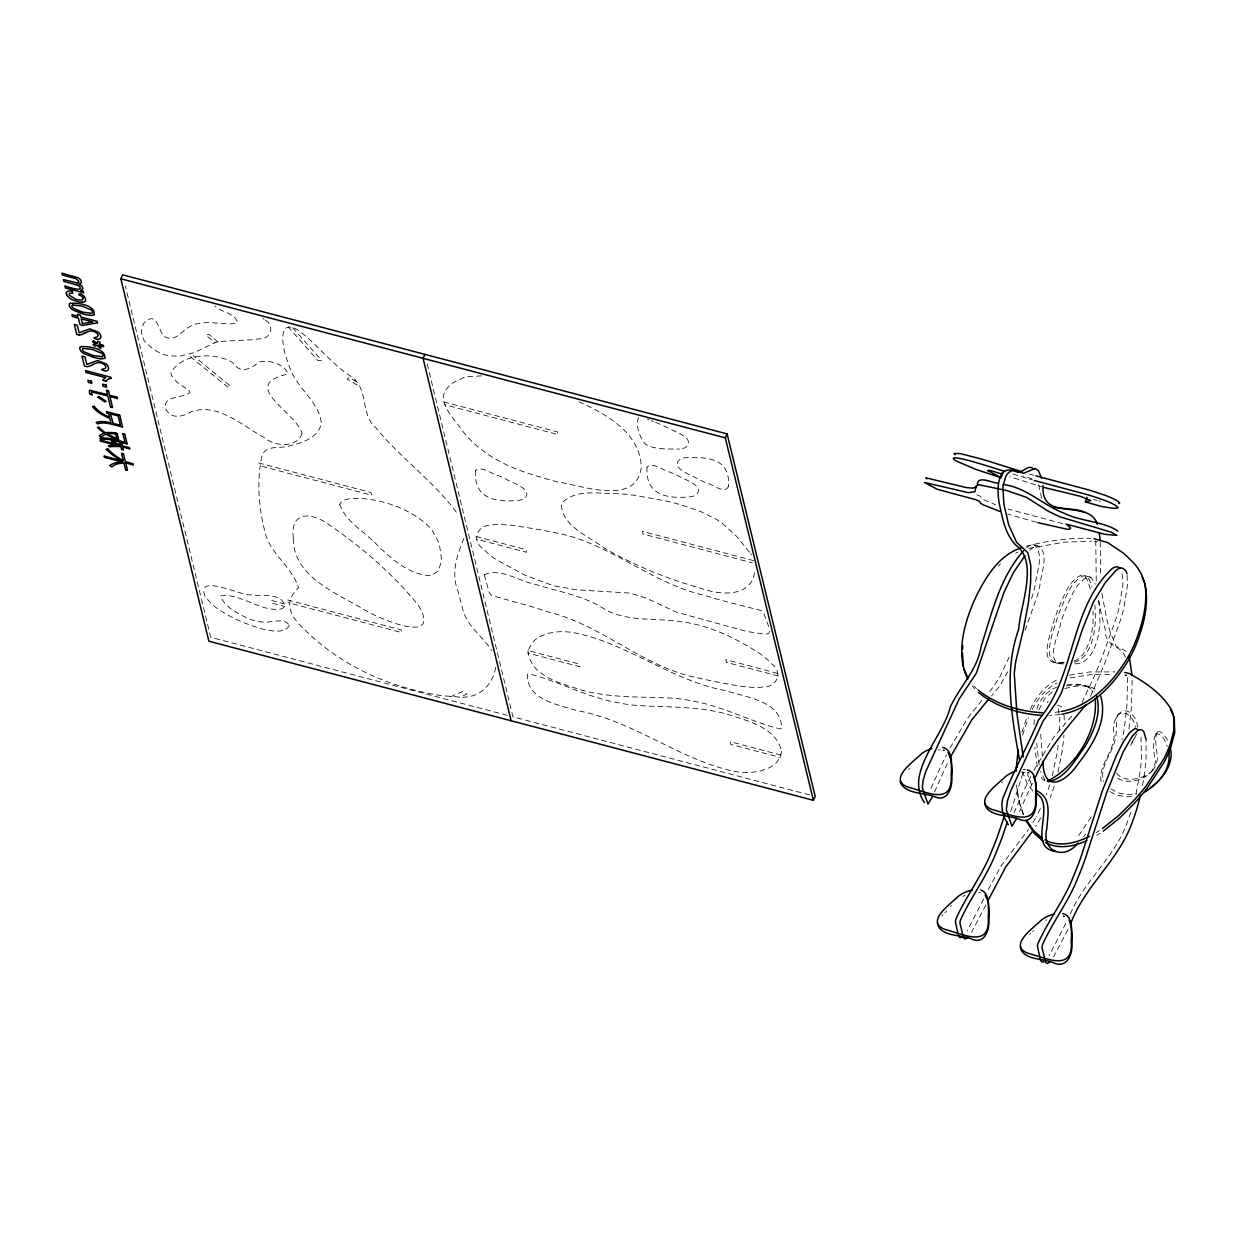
<?xml version="1.0" encoding="UTF-8"?>
<svg xmlns="http://www.w3.org/2000/svg" width="1237" height="1237" viewBox="0 0 1237 1237"><rect width="100%" height="100%" fill="white"/><g stroke="black" fill="none" stroke-linecap="round" stroke-linejoin="round"><path stroke-width="0.75" stroke-dasharray="5 3.75" d="M1059.599 730.897L1059.831 717.877L1058.13 707.75M1033.931 724.681L1034.503 718.527M528.029 650.585C529.544 676.283 561.845 683.69 582.055 690.184C612.361 698.611 643.982 696.323 675 698.379A110.325 52.294 24.9 0 1 694.22 701.317C724.047 706.698 750.998 721.929 780.253 728.871A3.912 1.855 24.9 0 0 781.722 728.114C781.227 700.482 746.205 697.683 725.995 690.694C671.552 680.907 627.515 643.039 573.489 632.602A64.448 30.554 24.9 0 0 558.134 631.798L549.12 633.112L541.249 635.957A96.548 45.769 24.9 0 0 532.343 642.436L528.029 650.585L579.163 663.991L579.828 666.712L527.395 652.904M1128.948 728.887L1131.453 707.193L1132.164 678.773M1142.524 785.418L1143.684 778.769A96.548 30.044 -75.3 0 0 1146.019 759.518L1146.096 739.51M495.604 667.331C494.027 678.726 486.852 689.581 476.291 694.483A58.51 27.74 24.9 0 1 462.251 697.266L441.423 695.642A167.923 79.616 24.9 0 1 412.261 689.55C372.229 679.206 334.469 659.182 304.998 630.004C290.339 616.846 282.624 602.496 298.534 587.822C292.164 566.268 267.764 552.429 264.146 528.462C258.363 504.758 256.848 479.446 262.043 455.494C266.419 443.882 282.021 449.495 291.221 445.32C303.374 442.63 318.326 437.125 321.388 423.518C319.177 400.03 293.385 386.408 288.376 362.905C282.825 351.586 275.31 314.615 299.833 331.3C318.296 345.772 332.537 364.961 352.684 377.61C368.982 390.521 360.075 414.55 375.94 427.847C401.097 458.85 434.945 481.951 458.077 514.654M463.921 538.466C457.087 555.537 450.531 573.35 458.247 591.858A653.584 309.853 24.9 0 0 461.958 605.867C465.127 624.778 481.966 635.602 491.831 650.585M1058.006 772.275L1061.593 754.276A96.548 30.044 -75.3 0 0 1063.944 735.01M1135.922 793.984L1139.138 777.578A96.548 30.044 -75.3 0 0 1141.488 758.327L1140.993 734.933M754.539 572.731C750.565 598.105 719.192 594.827 701.101 588.41C667.361 578.808 634.504 565.572 604.104 547.991C588.967 536.301 560.748 525.694 561.505 503.474C575.19 488.46 599.327 493.857 617.541 493.609A252.92 119.912 24.9 0 1 635.509 495.449L667.485 501.279A153.929 72.983 24.9 0 1 684.571 505.948L700.59 511.561L715.403 518.829A45.583 21.617 24.9 0 1 722.269 523.359L736.541 536.301L749.591 552.367M1052.285 775.8L1057.063 753.086A96.548 30.044 -75.3 0 0 1058.455 743.221M1021.932 732.381L1027.174 716.439M1022.582 735.103L1028.38 717.738M1031.55 598.646L1032.648 594.997A53.5 16.653 -75.3 0 0 1035.369 584.436C1036.235 572.267 1044.971 554.191 1034.086 544.914A50.933 15.849 -75.3 0 0 1030.421 545.27A48.861 15.2 -75.3 0 0 1027.854 546.754L1026.509 547.852M1010.706 811.487L1024.236 769.213M1136.695 734.067L1130.618 745.524M1036.745 709.079C1039.961 699.523 1046.904 690.849 1056.553 687.293M1039.003 709.682L1044.801 698.596L1054.527 689.921M1025.056 630.282L1037.178 596.188A53.5 16.653 -75.3 0 0 1039.9 585.627C1040.564 573.535 1052.007 548.687 1034.086 544.914M934.507 792.02L943.723 771.192A283.087 88.105 -75.3 0 1 948.918 760.368M1013.938 812.925L1023.154 792.082A283.087 88.105 -75.3 0 1 1031.117 775.738M1134.035 738.489L1131.809 743.128M930.997 788.417L939.192 769.986A283.087 88.105 -75.3 0 1 946.46 755.018M1019.489 811.719L1027.7 793.288A283.087 88.105 -75.3 0 1 1032.88 782.464M1009.191 657.017L999.28 678.185L989.183 692.395M983.678 898.99L967.009 931.152M1065.753 923.482L1049.084 955.644M1040.425 808.581L1036.297 816.652M985.812 905.128L971.54 932.342M1067.887 929.636L1053.615 956.85M1030.205 709.497C1036.034 697.111 1044.971 685.514 1057.589 679.546M1007.722 671.706L999.867 685.886L991.564 695.89M1090.385 696.446L1099.77 675.356A464.633 144.605 -75.3 0 0 1106.218 659.522L1121.139 618.284A53.5 16.653 -75.3 0 0 1123.861 607.723L1127.433 585.348L1127.046 573.86M988.27 889.48L1001.398 865.467L1028.364 829.594M1070.361 913.988C1084.586 879.878 1116.13 856.391 1127.773 820.842A64.448 20.055 -75.3 0 0 1131.283 810.884M949.985 748.107L967.195 718.79L982.549 699.369M1033.962 770.203L1053.909 736.912L1073.144 714.491M1032.184 709.528C1037.812 698.642 1045.883 688.483 1057.032 682.917M1035.431 818.152L1031.936 824.043M1040.827 817.843L1035.585 826.672M1081.942 702.554L1095.24 674.15A464.633 144.605 -75.3 0 0 1101.672 658.316L1116.609 617.093A53.5 16.653 -75.3 0 0 1119.33 606.532L1122.902 584.158L1121.913 570.798M1091.189 816.992L1077.071 837.928M1047.399 702.662L1048.342 701.193M1083.658 836.568L1085.715 834.016M1137.53 727.217L1136.896 722.934A18.029 14.751 42.5 0 0 1134.36 717.29C1122.33 699.632 1109.79 722.454 1114.274 735.025A48.831 39.924 42.5 0 1 1113.408 741.21C1110.61 755.606 1097.281 768.27 1101.564 783.655M1118.619 713.965L1116.547 718.28L1116.191 732.938A48.831 39.924 42.5 0 1 1115.326 739.123C1112.527 753.519 1099.198 766.167 1103.481 781.568M1167.558 740.143C1153.271 716.269 1151.585 749.065 1155.466 759.518A26.487 21.647 42.5 0 1 1154.616 765.193L1153.935 767.126A30.245 24.74 42.5 0 1 1150.611 772.646C1142.153 781.227 1124.325 785.108 1115.063 776.202M1157.167 731.995L1155.435 738.412L1157.384 757.431A26.487 21.647 42.5 0 1 1156.533 763.09L1155.853 765.023A30.245 24.74 42.5 0 1 1152.528 770.558L1150.611 772.646M942.022 915.968L942.95 914.916M908.778 769.46L909.721 768.409M946.784 910.741L944.882 912.829M1029.772 934.584L1030.715 933.548M1032.601 931.492L1033.529 930.487M1152.528 770.558C1144.148 779.124 1124.294 783.841 1116.423 772.831M998.352 566.036L1000.501 563.778M950.542 906.644L951.485 905.654M1029.632 550.372L1032.385 547.945A48.861 15.2 -75.3 0 1 1034.967 546.46A50.933 15.849 -75.3 0 1 1038.632 546.105M1001.692 782.944L1002.681 782.031M1116.702 716.053C1121.341 710.425 1129.582 713.486 1132.443 719.377A18.029 14.751 42.5 0 1 1134.978 725.021L1135.411 727.124M1096.059 832.656L1099.322 830.615M1096.724 835.377L1099.987 833.336M1155.25 734.098C1161.945 732.088 1165.393 741.489 1167.264 746.406M1015.623 553.14L1018.237 551.934M450.299 696.818L463.133 691.359L466.859 694.096L459.283 697.328M1074.164 661.022C1082.792 658.038 1086.735 648.714 1089.627 640.781A21.539 6.711 -75.3 0 0 1091.591 633.684L1093.091 622.768L1093.075 610.939M638.709 417.41C634.968 425.033 639.854 438.315 645.915 444.686C656.089 449.866 668.336 448.815 679.484 449.077M1064.841 688.545C1075.432 685.793 1089.349 683.149 1098.069 691.56M1026.323 546.182C1047.383 540.878 1069.247 537.616 1091.003 538.373M1028.612 548.455L1063.882 542.254L1091.652 541.095M1069.371 675.201L1089.611 671.954L1114.893 671.892M1070.02 677.922L1090.276 674.675L1113.269 674.521M1074.072 662.197C1084.107 660.481 1088.854 649.982 1091.9 641.385A21.539 6.711 -75.3 0 0 1093.848 634.272L1095.441 621.484L1095.054 607.228A185.72 57.799 -75.3 0 0 1094.853 605.001M1066.418 685.777L1080.148 684.911L1091.529 687.308M1055.115 712.357L1059.661 711.723M1060.325 714.445L1049.564 715.481M1021.7 772.63L1024.916 772.367M1067.253 684.695C1076.082 683.767 1087.787 683.211 1092.905 692.101M938.404 750.009L940.522 749.885M1074.968 663.805C1086.782 664.145 1093.322 652.378 1096.43 642.575A21.539 6.711 -75.3 0 0 1098.394 635.478L1099.971 622.675L1099.585 608.434A185.72 57.799 -75.3 0 0 1098.904 601.599L1098.611 599.265M1057.573 705.105L1061.671 706.945M1023.215 769.677L1025.257 769.661M1063.866 663.913C1042.853 664.547 1059.877 632.725 1060.758 622.598A76.818 23.905 -75.3 0 1 1064.578 611.727C1070.376 599.435 1074.737 582.704 1088.235 576.875A43.403 13.514 -75.3 0 1 1091.39 577.787L1095.348 584.251M1064.237 662.63C1039.142 667.702 1052.455 633.731 1056.228 621.407A76.818 23.905 -75.3 0 1 1060.032 610.537C1065.83 598.244 1070.191 581.514 1083.689 575.684A43.403 13.514 -75.3 0 1 1086.859 576.597L1089.41 579.859L1091.993 586.879M1063.217 662.058C1035.709 668.428 1050.832 633.901 1053.955 620.819A76.818 23.905 -75.3 0 1 1057.774 609.949C1063.573 597.657 1067.933 580.911 1081.432 575.081A43.403 13.514 -75.3 0 1 1084.586 575.994L1087.88 580.771L1090.694 590.575M481.502 375.924L465.483 376.666L452.943 382.728A131.648 62.407 24.9 0 0 448.242 387.026C435.625 399.381 450.964 415.168 458.54 425.404C477.003 452.897 507.51 467.895 538.574 476.477A215.161 102.006 24.9 0 0 557.841 481.982C581.978 485.352 636.065 506.551 641.245 467.586C640.658 432.038 604.244 413.019 575.87 400.479M978.575 892.248L980.477 892.449M1094.668 541.404L1097.544 541.868M1062.799 523.622L1008.047 509.056M1098.873 500.83L1100.451 501.217M1097.126 500.397L1093.431 499.423M284.989 603.981L271.398 600.455L272.063 603.161L284.649 606.47M1036.343 522.261L1007.815 514.097M443.789 401.948L557.47 431.868L558.119 434.574L444.779 404.762M1085.87 576.009L1090.4 577.2M753.549 560.608L642.328 531.338L642.993 534.059L752.343 562.835M1054.852 662.568L1059.382 663.774M258.657 462.932L371.038 492.512L371.703 495.233L258.363 465.406M476.059 536.487L525.771 549.568L526.421 552.29L476.678 539.193M778.351 676.036L726.49 662.367L725.841 659.646L777.81 673.454M287.664 599.991L401.004 629.819L401.669 632.54L288.02 602.62M781.042 755.08L730.232 741.705L730.897 744.427L780.578 757.492M507.356 715.357L210.723 637.302L125.385 286.103M809.601 794.896L512.953 716.826L426.719 361.884M1043.812 487.393L1009.779 476.74M1032.122 478.889L1023.262 476.075M1012.948 474.018L1027.947 478.642A53.84 6.68 18.5 0 0 1032.261 479.91M976.843 494.908L980.338 496.284L982.116 498.526A14.55 2.196 17.6 0 0 984.466 500.088L995.615 504.758M647.276 419.127L649.209 419.807M1086.983 686.118L1094.389 691.468M651.265 420.58L653.43 421.43M655.687 422.343L660.357 424.337A132.916 63.01 24.9 0 1 667.423 427.554C672.99 431.326 696.338 437.991 685.839 447.268A31.126 14.751 24.9 0 1 679.484 449.077M1044.863 780.872L1041.801 778.614L1039.467 774.424M1110.053 791.587L1114.46 794.03A22.343 18.261 42.5 0 0 1118.109 795.437L1126.536 796.752A39.182 32.023 42.5 0 0 1132.752 796.365M1110.78 788.789L1116.377 791.943A22.343 18.261 42.5 0 0 1120.026 793.35L1128.453 794.664A39.182 32.023 42.5 0 0 1136.834 793.86M356.302 381.785L349.174 377.44L347.18 379.017L359.534 386.562M265.352 320.105C275.588 325.872 270.315 340.283 258.502 338.845A94.615 44.857 24.9 0 1 252.487 339.727L219.753 341.443A53.84 25.529 24.9 0 0 215.238 342.448L194.116 352.638L181.143 355.885A58.711 27.832 24.9 0 1 173.953 356.055L166.964 355.328A11.071 5.242 24.9 0 1 164.877 354.787L164.243 354.571A23.658 11.21 24.9 0 1 159.202 352.514L158.599 352.236A14.303 6.788 24.9 0 1 156.805 351.277L153.11 348.819A44.857 21.261 24.9 0 1 150.296 346.685L144.064 340.531L141.652 333.464A84.966 40.28 24.9 0 1 141.451 330.727L143.384 323.754A36.739 17.411 24.9 0 1 144.93 322.007C157.099 311.214 157.934 329.892 163.933 336.062A6.108 2.891 24.9 0 0 166.299 337.438C175.515 341.427 181.963 331.052 188.89 327.094C203.471 318.435 220.712 325.517 236.329 323.398A7.329 3.479 24.9 0 0 237.365 322.238C235.015 312.745 221.114 312.574 215.006 305.987M1126.288 651.389L1115.929 646.039L1110.022 631.566A653.584 203.409 -75.3 0 1 1106.512 617.928L1101.595 591.858M190.251 356.581L227.654 387.042L230.561 386.191L193.281 355.73M217.959 342.077L209.053 334.33L205.883 335.057L214.882 342.896M973.936 686.056L976.55 688.576M1032.895 790.922L1027.143 783.732L1022.303 771.099M1045.002 780.207L1040.533 771.362M292.659 327.759L321.543 360.338L317.785 360.493L288.36 327.001M972.375 686.102L974.586 688.777M750.565 553.712L751.431 554.918M768.765 626.587L763.693 613.15L761.049 610.49L724.233 601.12A283.087 134.214 24.9 0 1 704.688 595.384C650.708 583.508 608.975 542.053 554.532 532.621A464.633 220.279 24.9 0 0 538.049 529.405L512.829 525.369L498.743 524.395A53.5 25.358 24.9 0 0 490.842 525.168C476.585 525.122 471.235 541.188 483.559 549.151A50.933 24.152 24.9 0 0 488.275 553.619A48.861 23.163 24.9 0 0 496.176 559.65L525.246 575.282L553.418 585.735L576.504 589.786L630.066 593.095L645.961 597.966L676.5 612.207L746.653 631.411L765.487 634.349L769.089 633.128L769.816 629.277M1031.673 784.923L1027.344 773.929M1023.788 814.735L1020.278 805.349M1041.662 498.032L1038.554 484.347M1023.154 814.394L1019.334 802.086M1125.345 657.311C1121.572 644.693 1104.765 647.43 1105.491 630.375A653.584 203.409 -75.3 0 1 1101.981 616.722L1098.642 600.935M1019.999 804.792L1017.804 795.376M1037.286 766.584L1034.828 747.426M1018.468 798.097L1016.366 784.861M1039.142 764.945L1036.683 743.236M1017.881 794.649L1017.03 787.582M1042.374 756.565L1040.626 732.969M1064.021 715.001L1064.454 723.831M1100.296 541.976L1100.621 576.751M1095.766 540.785L1096.26 581.359M1127.618 677.567L1126.907 706.002L1124.418 727.696A58.51 18.215 -75.3 0 1 1122.021 739.618M1033.807 475.255A53.84 6.68 18.5 0 1 1029.493 474.003M1054.202 786.113A64.448 20.055 -75.3 0 1 1050.228 797.54M1049.672 784.907A64.448 20.055 -75.3 0 1 1046.224 794.958M262.754 318.234A42.29 20.055 24.9 0 1 264.146 319.208M1045.76 920.343A31.126 25.637 -13.7 0 1 1046.904 919.74M962.757 896.5A31.126 25.637 -13.7 0 1 965.061 895.325M728.423 486.327C725.145 495.248 711.059 483.141 704.904 482.306A132.916 63.01 24.9 0 1 697.869 478.997C692.442 475.317 669.001 468.019 680.118 459.252A31.126 14.751 24.9 0 1 686.674 457.613C708.043 456.855 730.665 458.525 728.423 486.327M293.324 538.667C293.293 576.875 336.711 593.095 364.296 609.717C377.084 617.68 443.124 646.951 418.431 605.388C393.521 574.617 362.998 548.207 330.495 525.71C312.59 512.257 289.922 509.598 293.324 538.667M302.075 433.337C296.926 448.691 273.98 446.371 263.667 437.218C241.648 425.482 218.763 402.86 191.766 411.519C183.432 416.544 170.861 420.101 165.727 408.705C162.372 394.974 183.169 398.747 189.879 392.469L188.751 390.15L181.22 385.264A25.374 12.03 24.9 0 1 176.504 381.599L172.082 376.388A17.349 8.226 24.9 0 1 170.938 372.739C181.391 354.23 210.043 352.375 228.335 360.23A14.55 6.896 24.9 0 1 233.19 363.137C240.055 373.837 250.771 369.136 258.456 362.395C267.903 358.885 285.994 364.498 287.85 374.038C238.122 385.418 295.658 411.674 302.075 433.337M475.41 470.74C473.74 498.867 495.264 502.284 517.839 500.475A31.126 14.751 24.9 0 0 524.194 498.65C534.693 489.388 511.345 482.708 505.778 478.951A132.916 63.01 24.9 0 0 498.712 475.735C491.955 474.544 481.131 464.88 475.41 470.74M646.982 467.199C645.389 495.264 666.758 498.758 689.411 496.934A31.126 14.751 24.9 0 0 695.766 495.109C706.265 485.847 682.917 479.167 677.35 475.41A132.916 63.01 24.9 0 0 670.284 472.194C663.527 471.003 652.703 461.339 646.982 467.199M339.649 504.201C345.912 522.849 366.987 532.822 379.45 547.481C393.01 559.65 407.885 573.133 426.765 575.313A21.539 10.205 24.9 0 0 432.301 574.989L438.455 570.86L441.037 562.247A185.72 88.043 24.9 0 0 441.315 557.222L439.166 543.244L432.115 530.24A43.403 20.581 24.9 0 0 426.1 523.9C410.715 510.68 391.155 502.81 371.255 499.578A76.818 36.414 24.9 0 0 361.158 498.542C354.169 498.867 343.778 497.135 339.649 504.201M781.568 751.338L780.331 757.013L776.697 762.239A96.548 45.769 24.9 0 1 767.528 768.564L759.518 771.285L750.395 772.506A64.448 30.554 24.9 0 1 734.917 771.517C679.005 759.765 633.329 720.46 576.55 710.533C557.763 704.456 526.838 699.817 527.349 674.567A3.912 1.855 24.9 0 1 528.864 673.84C558.134 681.03 585.07 696.462 614.928 702.106A110.325 52.294 24.9 0 0 634.241 705.229C665.475 707.61 697.343 705.678 727.82 714.383C747.751 720.893 776.48 727.681 781.568 751.338M484.239 574.834L489.342 592.894L491.847 595.569L528.879 605.852A283.087 134.214 24.9 0 1 548.486 612.037C602.311 625.025 643.333 667.284 697.668 677.83A464.633 220.279 24.9 0 0 714.321 681.494L739.865 686.195L754.23 687.586A53.5 25.358 24.9 0 0 762.379 687.076C776.171 687.818 784.103 672.712 771.625 663.96A50.933 24.152 24.9 0 0 767.141 659.46A48.861 23.163 24.9 0 0 759.487 653.352C735.273 637.704 708.353 624.778 679.407 621.484C654.852 617.897 628.334 621.855 605.635 609.81C584.684 595.786 559.681 592.028 536.147 584.529C519.818 581.746 499.887 567.087 484.239 574.834M289.427 625.505C284.897 633.56 272.279 631.086 264.61 629.587C247.802 625.056 231.381 618.284 217.063 608.31A39.182 18.57 24.9 0 1 210.506 602.806L205.806 597.301A22.343 10.592 24.9 0 1 204.538 594.92C197.503 573.148 242.174 596.729 251.111 594.75A48.831 23.147 24.9 0 0 257.25 595.384C265.708 594.92 286.458 595.337 283.907 607.413A18.029 8.551 24.9 0 1 280.613 609.021C259.523 612.099 240.844 592.631 220.464 595.987C224.67 607.274 238.324 613.799 248.853 618.809A30.245 14.349 24.9 0 0 256.105 621.036L258.301 621.5A26.487 12.556 24.9 0 0 263.976 622.118C272.016 622.814 284.386 617.077 289.427 625.505"/><path stroke-width="1.5" d="M962.401 652.981L963.453 666.65M900.088 781.614C904.572 794.231 923.73 792.422 934.6 796.705C947.341 802.627 952.397 787.66 951.841 777.671A132.916 109.474 -13.7 0 0 952.134 771.192L951.33 759.92L948.052 752.498M1016.056 769.924L1018.19 749.73M962.541 649.41L962.803 645.776M1017.03 767.419L1017.231 764.775M977.555 485.414C976.209 474.498 992.352 483.064 997.842 483.157M937.352 922.988C939.687 936.718 961.118 934.6 971.648 939.038C984.389 944.96 989.461 930.008 988.889 920.003A132.916 109.474 -13.7 0 0 989.183 913.524L988.394 902.252L985.116 894.83M984.683 803.138C987.018 816.853 1008.449 814.75 1018.979 819.188C1031.72 825.11 1036.792 810.142 1036.235 800.138A132.916 109.474 -13.7 0 0 1036.529 793.659L1035.725 782.402L1033.622 776.496M1020.339 946.831C1022.334 960.098 1042.806 958.335 1052.95 962.51C1066.078 969.298 1072.927 955.041 1071.891 943.846A132.916 109.474 -13.7 0 0 1072.185 937.368L1071.381 926.096L1069.278 920.189M1140.452 795.19L1138.071 804.591A64.448 20.055 -75.3 0 1 1132.303 822.033C1118.897 860.581 1084.153 886.28 1070.283 924.688M1004.738 814.812L998.924 832.346A110.325 34.342 -75.3 0 1 991.44 851.659C982.333 875.58 966.112 895.913 955.845 919.184A3.912 1.222 -75.3 0 0 955.412 921.952L958.443 935.605L959.788 937.522L961.907 937.383M1007.351 821.971L1003.454 833.537A110.325 34.342 -75.3 0 1 995.971 852.85C986.863 876.786 970.643 897.103 960.376 920.374A3.912 1.222 -75.3 0 0 959.943 923.142L963.561 937.955L965.262 938.976L967.875 937.368M1001.738 476.369L1002.774 473.276L1001.831 473.091M1034.287 480.482L1087.555 494.707A58.711 7.283 18.5 0 1 1096.353 497.506L1104.131 500.165A11.071 1.376 18.5 0 1 1106.141 500.923L1106.713 501.155A23.658 2.938 18.5 0 1 1110.903 502.949L1111.367 503.165A14.303 1.778 18.5 0 1 1112.651 503.784L1114.877 505.036A44.857 5.566 18.5 0 1 1116.331 505.964L1118.217 507.912L1114.692 508.314A84.966 10.545 18.5 0 1 1112.434 508.191L1103.775 506.907A36.739 4.561 18.5 0 1 1100.327 506.18L1085.406 501.897L1086.952 497.259M932.667 796.381L927.966 804.112L922.354 787.737L923.018 780.748L925.864 771.285L959.077 699.121L976.318 673.237L1003.903 592.508L1013.443 572.53L1024.932 555.753M1016.628 818.477L1011.943 826.208L1006.315 809.833L1007.49 800.71L1010.876 790.629L1043.054 721.217L1056.321 702.477L1061.547 692.519L1082.607 628.783L1093.462 601.986L1105.29 582.55L1116.362 570.041A48.861 15.2 -75.3 0 1 1118.928 568.556A50.933 15.849 -75.3 0 1 1122.593 568.2L1125.67 570.504L1127.046 573.86M120.824 278.773L122.649 274.83L727.124 433.909L815.198 796.365L813.374 800.308L208.883 641.23L120.824 278.773L725.299 437.852L813.374 800.308M424.894 354.37L423.069 358.313L511.128 720.769M725.299 437.852L727.124 433.909M988.208 900.18L1005.944 866.658L1032.895 830.785M1035.647 776.929C1047.352 749.529 1067.268 727.511 1085.823 704.874M85.106 301.318C87.904 297.638 79.168 291.313 78.735 294.793A5.01 2.381 24.9 0 1 83.281 298.194M1023.617 550.743C999.836 577.354 991.842 613.227 981.173 646.255C977.524 669.959 959.788 686.334 950.248 707.147C943.089 737.051 903.984 773.156 924.456 802.597M989.368 698.194L971.725 719.98L951.686 754.833A283.087 88.105 -75.3 0 0 950.294 757.585M1077.984 842.923C1064.315 860.89 1041.399 851.736 1046.765 828.945C1047.785 814.023 1052.27 797.386 1035.508 790.18M1049.95 961.86L1047.352 963.484L1045.636 962.448L1042.033 947.65A3.912 1.222 -75.3 0 1 1042.451 944.882C1052.718 921.611 1068.938 901.278 1078.045 877.358A110.325 34.342 -75.3 0 0 1085.529 858.045L1106.899 792.005L1123.196 751.849L1132.133 736.432L1137.963 730.34L1141.179 729.536L1143.746 731.454L1146.096 739.51M1008.418 824.692C1003.331 818.167 999.048 804.266 1004.367 794.788C1014.278 769.228 1028.133 745.401 1038.508 720.027C1075.834 676.361 1069.185 609.3 1111.816 568.85A48.861 15.2 -75.3 0 1 1114.398 567.366A50.933 15.849 -75.3 0 1 1118.062 567.01L1120.212 568.216M1150.085 787.907C1162.904 778.893 1175.104 763.043 1169.846 746.514M1102.584 828.419L1118.495 815.724L1133.185 801.174A252.92 208.311 -13.7 0 0 1145.879 786.268L1163.661 759.101A153.929 126.792 -13.7 0 0 1170.217 744.21L1174.037 729.954L1173.666 716.269A45.583 37.543 -13.7 0 0 1171.3 709.636C1161.899 693.478 1145.555 682.654 1129.567 673.639A11.319 9.324 -13.7 0 0 1128.469 673.268L1127.541 673.021A15.231 12.556 -13.7 0 0 1126.412 672.773L1124.588 672.511M1103.249 831.14L1119.145 818.446L1133.85 803.895A252.92 208.311 -13.7 0 0 1146.529 788.99L1164.326 761.822A153.929 126.792 -13.7 0 0 1170.882 746.932L1174.702 732.675L1174.315 718.975A45.583 37.543 -13.7 0 0 1171.965 712.357L1170.805 710.177M104.789 358.204C106.196 348.556 88.368 346.004 80.884 346.654M976.472 487.038L972.839 488.105L966.484 487.61L925.848 477.807L926.807 478.935M1145.694 790.536L1147.89 789.299M1143.777 792.623C1158.126 784.459 1172.336 768.533 1168.455 750.844M70.184 303.359C77.668 302.477 95.636 305.152 94.244 314.816A10.437 4.948 24.9 0 1 89.744 315.234M1089.519 836.274C1076.035 843.155 1058.949 847.592 1044.863 839.877M83.034 348.447L91.26 349.267A53.098 25.173 24.9 0 1 93.502 349.855L101.48 353.194A4.5 2.134 24.9 0 1 103.073 355.205A4.453 2.103 24.9 0 1 102.145 356.704M91.523 391.835L107.866 395.964L110.464 406.865M1086.906 840.572C1074.18 846.448 1058.439 849.726 1045.512 842.598M1117.877 531.121C1105.028 521.689 1080.38 521.395 1064.469 513.37C1043.116 505.376 1026.617 487.316 1003.068 484.502M1021.793 547.62C1000.764 554.176 987.915 573.767 978.251 592.276A215.161 177.216 -13.7 0 0 970.751 609.006C962.432 631.025 956.866 656.909 967.782 679.067M1043.982 961.876L1041.863 962.03L1040.518 960.113L1037.487 946.444A3.912 1.222 -75.3 0 1 1037.92 943.692C1048.187 920.421 1064.408 900.088 1073.515 876.152A110.325 34.342 -75.3 0 0 1080.999 856.854L1102.353 790.814L1116.346 755.513L1123.242 742.061L1129.644 732.613L1135.118 728.407L1139.215 730.263M932.049 748.478L930.873 748.849A31.126 25.637 -13.7 0 0 921.735 753.534C913.849 761.528 887.408 779.356 907.973 787.119C925.477 791.464 953.511 806.756 951.176 774.95A132.916 109.474 -13.7 0 0 951.469 768.471C951.268 761.219 951.871 749.421 942.749 747.395M1016.443 770.945L1015.268 771.331A31.126 25.637 -13.7 0 0 1006.129 776.016C998.244 784.011 971.787 801.839 992.368 809.601C1009.856 813.931 1037.905 829.238 1035.57 797.432A132.916 109.474 -13.7 0 0 1035.864 790.953C1035.647 783.686 1036.266 771.888 1027.143 769.878M96.424 422.358L96.563 422.327A23.92 11.334 24.9 0 1 105.3 421.771M102.114 356.673L94.228 355.684A51.676 24.493 24.9 0 1 91.986 355.081L84.008 351.756A4.407 2.087 24.9 0 1 83.003 348.432M108.485 445.722L108.624 445.691A37.589 17.813 24.9 0 1 118.505 445.799M1054.434 914.019L1050.924 915.024A31.126 25.637 -13.7 0 0 1041.786 919.709C1033.9 927.704 1007.444 945.532 1028.024 953.294C1045.342 957.484 1073.623 972.993 1071.227 941.125A132.916 109.474 -13.7 0 0 1071.52 934.646C1071.304 927.394 1071.922 915.581 1062.799 913.571M100.12 438.207L100.259 438.192A24.446 11.581 24.9 0 1 109.072 438.501L113.773 439.46A74.436 35.285 24.9 0 1 117.252 440.279L117.036 439.398A29.673 14.071 24.9 0 1 105.98 434.311A29.394 13.932 24.9 0 0 101.202 437.31M1061.191 711.507C1089.921 706.234 1111.676 683.535 1126.474 659.646A159.635 131.478 -13.7 0 0 1135.319 642.189C1142.385 623.804 1148.029 603.671 1144.936 583.849M1061.841 714.228C1090.586 708.956 1112.341 686.257 1127.139 662.367A159.635 131.478 -13.7 0 0 1135.983 644.91C1146.513 618.577 1154.956 582.457 1131.144 560.531A131.648 108.439 -13.7 0 0 1123.211 552.985L1107.517 542.502L1094.003 538.698M106.305 449.247L106.614 449.217A4.809 2.273 24.9 0 0 107.789 448.954M972.576 889.944L967.937 891.181A31.126 25.637 -13.7 0 0 958.783 895.866C950.897 903.86 924.456 921.689 945.037 929.451C962.525 933.796 990.574 949.088 988.239 917.282A132.916 109.474 -13.7 0 0 988.533 910.803C988.239 903.706 989.028 892.758 980.694 889.929M97.491 427.337L97.8 427.322A3.897 1.84 24.9 0 0 98.991 427.136A25.127 11.906 24.9 0 0 105.547 432.873M1118.712 503.645L1119.732 502.933L1117.877 501.325A44.857 5.566 18.5 0 0 1116.423 500.397L1114.197 499.145A14.303 1.778 18.5 0 0 1112.913 498.526L1112.465 498.31A23.658 2.938 18.5 0 0 1108.259 496.516L1107.687 496.284A11.071 1.376 18.5 0 0 1105.677 495.511L1097.899 492.852A58.711 7.283 18.5 0 0 1089.101 490.053L1035.833 475.828M1047.337 781.165C1075.68 767.187 1098.363 730.433 1095.162 698.24M77.065 282.871L63.427 279.608L63.876 281.464L75.72 284.587M1017.757 472.132C1023.386 472.704 1029.122 463.102 1033.931 469.565M1055.037 851.489C1026.153 846.324 1057.109 804.112 1035.616 792.917M1048.327 781.738C1065.583 778.351 1075.154 759.997 1084.803 746.854C1093.864 731.778 1101.796 713.254 1096.477 695.534M1042.59 712.759C1019.535 711.476 995.971 704.58 977.864 689.844M1041.647 715.373C1019.133 713.888 996.202 706.961 978.529 692.565M116.587 396.83L115.83 396.783A18.462 8.752 24.9 0 1 113.572 396.273L109.583 395.237L108.609 390.938M1125.253 675.216L1126.567 675.402M115.799 432.703L117.469 433.94M126.932 443.913L116.85 441.253A66.953 31.745 24.9 0 0 109.938 439.707A21.446 10.174 24.9 0 0 101.295 439.491M127.303 470.338L125.726 469.905M1054.295 507.402L1076.437 509.737L1083.844 511.809M123.159 449.881L121.844 449.541M121.752 453.33L123.36 453.763M943.414 750.117L944.295 750.318M1027.808 772.599L1028.689 772.785M1063.464 916.292L1064.346 916.493M129.05 447.438L128.231 447.33A15.153 7.19 24.9 0 1 126.762 447.005L122.339 445.846L121.86 443.635M106.645 390.273L108.346 390.722M112.428 407.53L110.758 407.097M123.081 433.723L124.628 434.141M120.236 443.062L121.674 443.449M100.444 440.032L118.69 444.995A27.322 12.958 24.9 0 1 111.84 441.547M106.722 411.705L119.572 415.091M122.37 426.997L111.84 424.245A36.492 17.303 24.9 0 0 105.825 423.131M104.341 456.097L122.324 460.953A37.852 17.936 24.9 0 1 107.31 450.469L106.32 449.541M100.816 441.284L118.474 445.768M1037.812 522.648L1066.82 529.173A17.349 2.629 17.6 0 0 1069.789 529.189L1070.639 528.091A25.374 3.835 17.6 0 0 1069.34 526.684L1066.093 524.101L1104.919 534.307L1116.934 535.389L1111.259 532.204L1060.14 516.911L1048.435 511.298L1026.463 497.351L1006.794 490.548L978.637 484.688L976.132 486.002L975.003 491.692L968.525 492.697L924.379 482.445L937.275 489.311L975.374 499.562L978.854 500.939L980.632 503.181A14.55 2.196 17.6 0 0 982.998 504.727L999.867 511.453M1043.812 487.393L1080.148 496.238L1090.895 500.568L1085.406 501.897M102.841 380.362L105.825 381.151M126.947 448.103L122.618 446.959L123.36 449.804M93.069 357.153L83.791 353.504A7.994 3.788 24.9 0 1 82.647 352.715A7.252 3.433 24.9 0 1 80.451 350.427L79.972 349.36A8.04 3.804 24.9 0 1 80.621 346.685M1022.365 471.838L988.533 461.185A94.615 11.736 18.5 0 0 980.493 458.788L960.237 453.592L954.005 453.469L955.196 454.721M1004.444 471.312L986.987 465.839A94.615 11.736 18.5 0 0 978.931 463.427C978.065 463.148 947.604 453.902 954.268 459.762A42.29 5.242 18.5 0 0 957.036 461.324L975.916 469.426L1001.398 477.807L987.559 470.508L989.26 470.369A7.329 0.912 18.5 0 1 991.548 470.864L1000.888 473.756M104.635 457.427L122.293 461.958A39.429 18.694 24.9 0 0 114.778 463.071A34.45 16.328 24.9 0 0 110.124 465.39M106.97 412.957L108.655 413.405L109.567 417.101A20.209 9.587 24.9 0 1 94.244 406.339M1015.144 471.312L1016.427 471.823M1013.861 470.694C995.352 464.772 996.929 495.156 999.883 506.289C1002.712 520.019 1005.897 535.374 1016.257 545.486C1038.817 562.464 1020.061 606.037 1018.716 629.138C1003.423 671.444 1011.773 716.548 1019.412 759.533M108.516 445.985L108.547 446A3.618 1.716 24.9 0 1 110.062 446.866A37.976 17.998 24.9 0 1 121.01 446.758L121.551 449.325M98.589 396.381L98.604 396.397A39.074 18.524 24.9 0 1 106.088 401.406M97.507 397.154L97.568 397.185A40.125 19.019 24.9 0 1 105.083 402.071M1042.451 838.439L1033.761 830.738L1026.679 820.548M1043.1 841.145L1034.41 833.46L1025.829 820.409M110.062 465.715L110.48 465.993A4.716 2.227 24.9 0 1 111.856 466.967A34.327 16.267 24.9 0 1 124.04 463.055M96.362 422.59L96.672 422.822A6.324 3 24.9 0 1 97.847 423.874A20.967 9.942 24.9 0 1 105.81 423.116M116.927 397.015L117.02 397.185A17.55 8.319 24.9 0 1 117.299 397.85L117.561 398.639A26.425 12.525 24.9 0 0 114.747 397.788L109.892 396.505L112.613 407.437M133.086 463.659L133.132 463.736A18.447 8.752 24.9 0 1 133.302 464.138L133.364 465.035A23.596 11.179 24.9 0 0 131.014 464.339L125.679 462.916L127.504 470.23M129.39 447.701L129.87 449A22.699 10.762 24.9 0 0 126.947 448.134M967.86 677.814L963.979 668.753M1142.184 577.107L1144.72 583.199M66.937 295.102L66.705 294.545A11.535 5.474 24.9 0 1 66.489 293.772M72.117 291.205L72.952 293.123L69.628 293.2L69.257 295.179L75.936 299.323A19.174 9.092 24.9 0 0 77.266 299.679L81.905 300.081A5.489 2.598 24.9 0 0 82.987 298.132M1100.389 695.24C1108.615 720.444 1092.271 745.756 1077.303 764.883C1064.469 783.5 1043.379 793.072 1042.961 761.435M1097.389 524.38C1088.761 497.691 1040.363 523.328 1043.085 485.538M89.713 393.675L89.682 393.613A56.253 26.673 24.9 0 1 89.404 392.284L89.497 390.413A1.886 0.897 24.9 0 1 89.945 390.258L107.557 394.696L106.459 390.366M69.442 305.987L69.921 307.054A7.252 3.433 24.9 0 0 72.102 309.343A7.994 3.788 24.9 0 0 73.261 310.116L82.523 313.781A28.575 13.545 24.9 0 0 89.806 315.342M1129.134 656.027L1132.025 675.325M1041.678 478.332L1038.461 470.756L1035.06 468.39L1023.648 473.323L1013.088 470.307L1008.727 472.395L1006.068 475.627L1002.929 486.249L1003.872 504.062L1008.712 525.045L1016.628 542.301L1027.823 552.661L1030.823 565.634L1030.637 582.117L1028.504 602.172L1023.246 630.329L1015.716 661.579L1014.263 673.531L1016.938 713.811L1023.246 757.013M120.051 443.155L120.654 445.366A25.73 12.2 24.9 0 1 112.876 441.083A8.272 3.927 24.9 0 1 111.701 441.161M122.896 433.816L125.014 442.305L118.938 440.697L117.422 434.496M127.133 443.836L124.829 434.326M121.566 453.422L123.391 460.721L122.2 460.056A36.863 17.473 24.9 0 1 107.727 448.938M111.083 378.445L110.804 377.254L85.523 370.605L85.971 372.445L105.671 377.641A20.874 9.896 24.9 0 0 102.934 380.393M123.932 462.932L125.525 469.704M106.521 411.797L106.769 412.756M100.259 440.125L100.475 441.052M104.14 456.19L104.387 457.211M91.445 392.763L92.172 395.036A7.716 3.649 24.9 0 0 90.471 394.216M123.561 453.948L125.37 461.679L130.364 462.994A13.019 6.17 24.9 0 0 132.143 463.396M1099.26 532.575L1100.157 540.383M105.501 432.764A33.878 16.05 24.9 0 1 114.546 432.826M115.412 432.764A3.092 1.469 24.9 0 1 114.484 432.703M100.352 438.671A4.855 2.304 24.9 0 1 101.388 439.552M101.14 437.279A3.757 1.778 24.9 0 0 99.903 436.352A2.18 1.036 24.9 0 1 99.501 436.089M99.64 435.826A35.919 17.024 24.9 0 1 104.217 433.105A31.451 14.906 24.9 0 1 97.708 427.77M94.445 406.339A4.979 2.366 24.9 0 1 93.115 406.602A2.149 1.021 24.9 0 0 92.713 406.602M122.602 426.904A578.468 274.243 24.9 0 1 119.788 415.292M105.346 421.848A38.146 18.091 24.9 0 1 110.959 422.884L109.861 418.353A25.127 11.906 24.9 0 1 100.166 413.452A22.823 10.824 24.9 0 1 92.868 407.004M90.471 394.186A2.366 1.113 24.9 0 1 89.961 393.984M106.119 381.274A16.916 8.01 24.9 0 1 110.974 378.336M86.528 366.446A5.999 2.845 24.9 0 1 84.425 366.09L82.013 356.117L84.982 356.89L86.776 364.296A11.025 5.226 24.9 0 0 88.445 363.879A22.854 10.839 24.9 0 0 88.971 363.647L97.414 360.539L105.872 363.755A7.747 3.68 24.9 0 1 107.774 365.905L108.361 367.219A14.102 6.68 24.9 0 1 108.531 368.007L108.562 368.487A7.979 3.788 24.9 0 1 104.774 370.93C96.223 368.317 109.134 370.296 105.052 365.332C102.64 362.735 98.527 361.807 95.311 363.415A66.009 31.296 24.9 0 0 92.806 364.683M92.543 364.528A24.384 11.566 24.9 0 1 86.822 366.724M100.336 358.73A28.575 13.545 24.9 0 1 93.053 357.091M104.882 358.266A10.437 4.948 24.9 0 1 100.274 358.622M78.828 334.779A5.999 2.845 24.9 0 1 76.74 334.438L74.313 324.45L77.282 325.238L79.091 332.645A11.025 5.226 24.9 0 0 80.761 332.212A22.854 10.839 24.9 0 0 81.271 331.995L89.729 328.872L98.171 332.088A7.747 3.68 24.9 0 1 100.073 334.253L100.661 335.567A14.102 6.68 24.9 0 1 100.831 336.356L100.862 336.82A7.979 3.788 24.9 0 1 97.089 339.278C88.538 336.665 101.434 338.629 97.352 333.681C94.955 331.068 90.842 330.155 87.626 331.748A66.009 31.296 24.9 0 0 85.121 333.031M84.843 332.861A24.384 11.566 24.9 0 1 79.122 335.072M69.504 306.003A8.04 3.804 24.9 0 1 70.076 303.297M85.137 301.333A7.592 3.603 24.9 0 1 82.214 302.215M82.26 302.276A14.643 6.943 24.9 0 1 76.076 301.086L72.179 299.632A8.257 3.912 24.9 0 1 66.86 295.024M66.21 293.695A8.566 4.067 24.9 0 1 72.086 291.143M75.735 284.649A6.185 2.938 24.9 0 1 78.952 285.809C85.91 293.757 62.886 285.206 65.004 286.103L65.453 287.958L83.683 292.767L83.281 291.097L80.714 290.432L82.972 288.53L81.92 286.072L78.936 283.969L80.621 283.397A6.68 3.17 24.9 0 0 81.395 281.928L80.946 280.443A5.195 2.459 24.9 0 0 77.745 277.614L61.85 273.145L62.298 274.985L75.998 278.696L78.72 281.062A4.902 2.319 24.9 0 1 77.962 282.747A3.943 1.871 24.9 0 1 77.065 282.871M93.61 340.902L92.45 341.752A31.188 14.782 24.9 0 0 93.966 342.68L95.945 344.18A29.085 13.793 24.9 0 0 93.1 344.489L94.878 346.113L96.486 345.664A24.493 11.612 24.9 0 0 97.63 345.293C98.001 346.762 101.171 349.932 101.109 347.52A26.039 12.355 24.9 0 0 99.377 345.37L102.764 346.437A21.709 10.298 24.9 0 0 103.692 346.716L103.32 345.216A31.342 14.859 24.9 0 0 101.944 344.891L99.115 344.334A32.75 15.524 24.9 0 0 100.166 342.324L97.63 341.226A23.348 11.071 24.9 0 0 97.275 343.53A26.039 12.339 24.9 0 0 94.816 341.737L93.61 340.902M72.643 304.998L72.488 305.075A4.407 2.087 24.9 0 0 73.462 308.369L81.441 311.709A51.676 24.493 24.9 0 0 83.699 312.296L91.569 313.301A4.453 2.103 24.9 0 0 92.528 311.832A4.5 2.134 24.9 0 0 90.95 309.807L82.956 306.482A53.098 25.173 24.9 0 0 80.714 305.879L72.643 304.998M97.476 322.811L82.848 325.408L80.003 324.666L78.41 318.11L72.395 316.533L71.947 314.677L77.962 316.27L77.467 314.229L80.297 314.971L80.807 317.012L97.104 321.295L97.476 322.811M92.605 321.852L82.4 323.584L81.255 318.868L92.605 321.852M113.124 423.394L110.526 413.9L118.118 415.895L120.406 425.281L113.124 423.394M91.399 381.228L87.889 380.3L88.399 382.403L91.909 383.331L91.399 381.228M106.119 385.094L102.594 384.166L103.104 386.284L106.629 387.212L106.119 385.094M116.788 438.393L115.737 434.063A27.307 12.942 24.9 0 0 107.294 433.893A27.693 13.128 24.9 0 0 116.788 438.346"/></g></svg>
